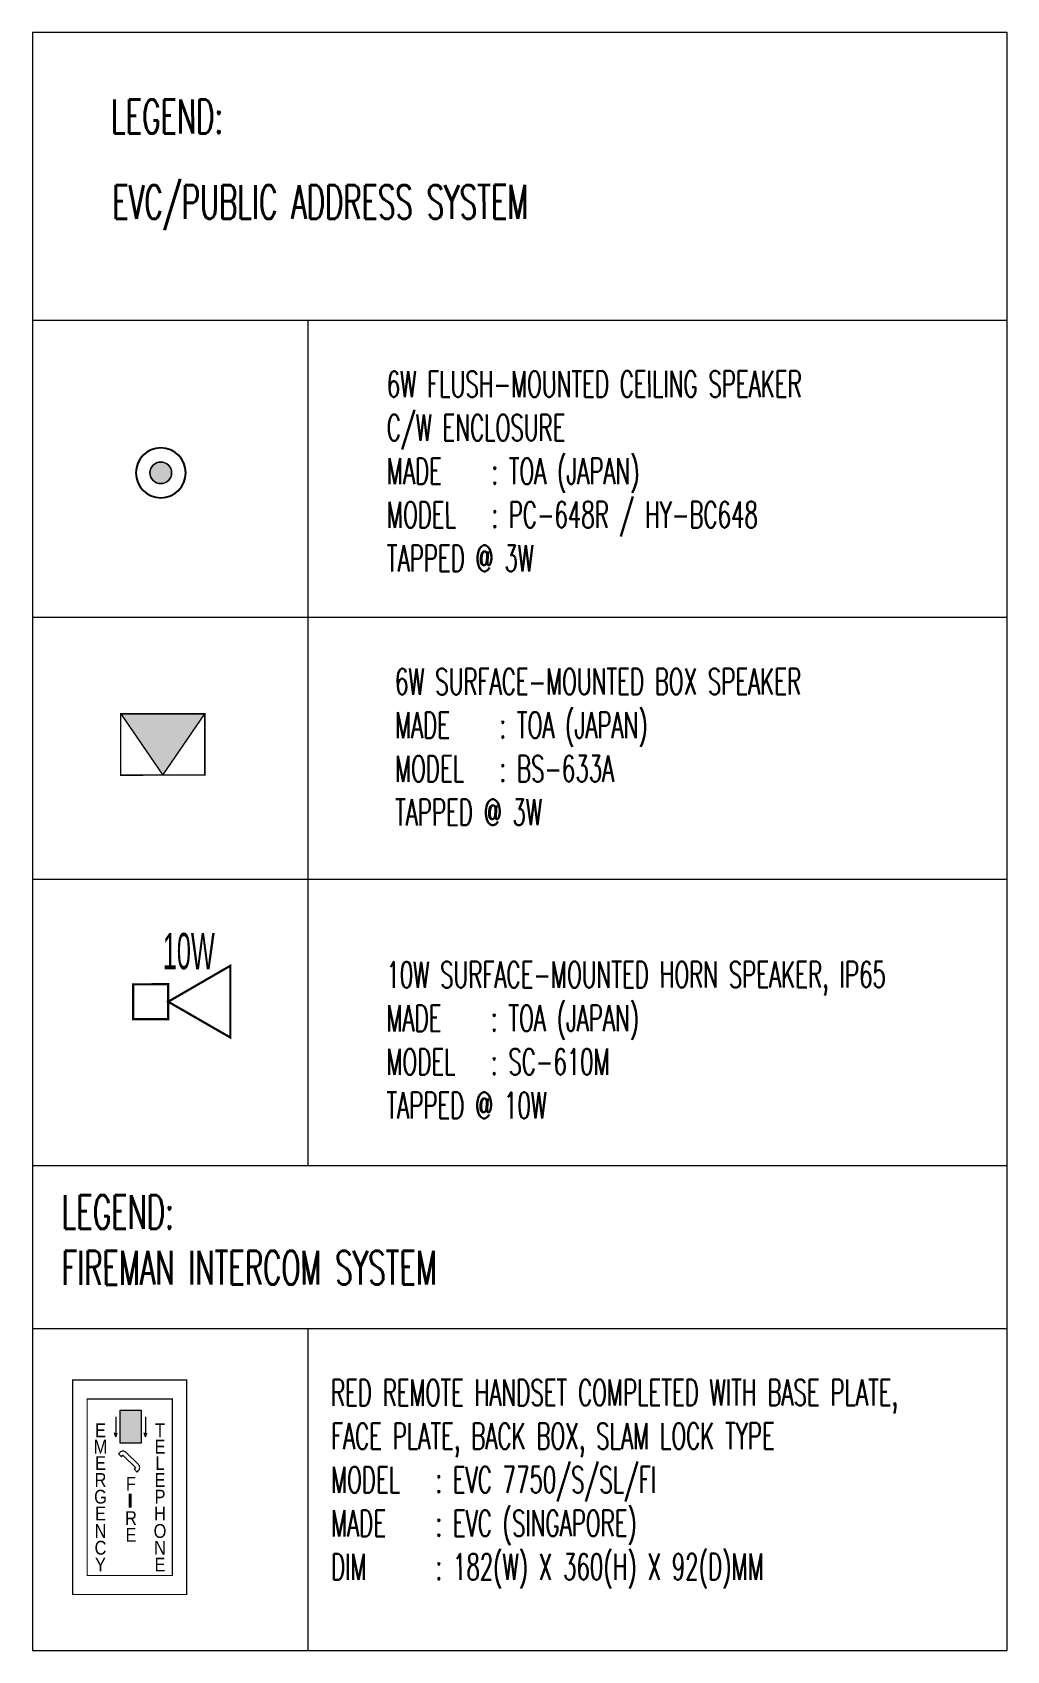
# Model space of a CAD drawing. Header units: millimetres. Extents: x 401980 to 1130603, y 21610 to 442280.
# Drawn here: x 456311 to 465398, y 337002 to 352087 of the extents above; entities that cross this region are included whole.
import ezdxf
from ezdxf.enums import TextEntityAlignment as Align

# ---------------------------------------------------------------- set-up
doc = ezdxf.new("R2010")
doc.units = ezdxf.units.MM
doc.header["$LTSCALE"] = 100
for name, color, linetype in [('COL', 7, 'Continuous'), ('ELV FIRE_HANDSET (PWD)', 1, 'Continuous'), ('EVC_PA', 7, 'Continuous'), ('FIRE_HANDSET', 1, 'Continuous')]:
    doc.layers.add(name, color=color, linetype=linetype)
doc.styles.add('Arial', font='arial.ttf', dxfattribs={"height": 375})
doc.styles.add('ROMANS60', font='romans.shx', dxfattribs={"width": 0.6})

# ---------------------------------------------------------------- blocks, each defined once
blk = doc.blocks.new('C')
at = {"layer": 'EVC_PA', "extrusion": (0, 0, -1)}
h = blk.add_hatch(color=6, dxfattribs=at)
edge = h.paths.add_edge_path()
edge.add_arc((0, 0), 76, 180, 360)
edge.add_arc((0, 0), 76, 360, 540)
at = {"color": 6, "lineweight": 40, "const_width": 10}
blk.add_lwpolyline([(-175, 0, -0.414214), (0, 175, -0.414214), (175, 0, -0.414214), (0, -175, -0.414214), (-175, 0, 0)], format="xyb", dxfattribs=at)
at = {"layer": 'EVC_PA', "color": 6, "extrusion": (0, 0, -1)}
blk.add_lwpolyline([(-76, 0, 1), (76, 0, 1)], format="xyb", close=True, dxfattribs=at)
at = {"layer": 'EVC_PA', "color": 6, "lineweight": 35, "extrusion": (0, 0, -1)}
blk.add_circle((0, 0), 175, dxfattribs=at)
at = {"layer": 'EVC_PA', "color": 6, "extrusion": (0, 0, -1)}
blk.add_circle((0, 0), 76, dxfattribs=at)
blk = doc.blocks.new('FI')
h = blk.add_hatch(color=1)
h.dxf.hatch_style = 1
h.paths.add_polyline_path([(-20.3, 55.8), (24.7, 55.8), (24.7, 126.3), (-20.3, 126.3)])
at = {"color": 1}
for p, q in [((-29.6, 112.5, 0), (-29.6, 69.6, 0)), ((34, 112.5, 0), (34, 69.6, 0)), ((-29.6, 69.6, 0), (-32.4, 77.8, 0)), ((-29.6, 69.6, 0), (-26.8, 77.8, 0)), ((34, 69.6, 0), (31.2, 77.8, 0)), ((34, 69.6, 0), (36.8, 77.8, 0))]:
    blk.add_line(p, q, dxfattribs=at)
at = {"color": 1, "const_width": 2.52}
blk.add_lwpolyline([(91, 150.4), (91, -226.8), (-91, -226.8), (-91, 150.4), (91, 150.4)], dxfattribs=at)
at = {"color": 1, "elevation": 0}
blk.add_lwpolyline([(-24.1, 33.1), (-17.8, 26.8), (-14.5, 30), (12.4, 3.6), (9.3, 0.3), (15.8, -5.8), (18.9, -2.6, 0.414222), (18.6, 10.2), (-8.2, 36.5, 0.414222), (-21, 36.3)], format="xyb", close=True, dxfattribs=at)
at = {"layer": 'COL', "color": 1, "const_width": 2.52}
blk.add_lwpolyline([(-121.8, -267.4), (-121.8, 191), (121.8, 191), (121.8, -267.4)], close=True, dxfattribs=at)
at = {"layer": 'ELV FIRE_HANDSET (PWD)', "color": 1, "elevation": 0}
blk.add_lwpolyline([(24.7, 126.3), (24.7, 55.8), (-20.3, 55.8), (-20.3, 126.3)], close=True, dxfattribs=at)
at = {"color": 1, "style": 'Arial', "width": 0.85}
for s, p in [('E', (-62.5, 68.6)), ('T', (64.8, 68.6)), ('M', (-62.5, 33.7)), ('E', (64.8, 33.7)), ('E', (-62.5, -1.4)), ('L', (64.8, -1.4)), ('R', (-62.5, -37.4)), ('F', (2.7, -45.6)), ('E', (64.8, -37.4)), ('G', (-62.5, -73.2)), ('I', (-0.5, -81.6)), ('I', (2.7, -81.6)), ('P', (64.8, -73.2)), ('E', (-62.5, -109.2)), ('R', (2.7, -118.9)), ('H', (64.8, -109.2)), ('N', (-62.5, -146.5)), ('E', (2.7, -154.7)), ('O', (64.8, -146.5)), ('C', (-62.5, -182.3)), ('N', (64.8, -182.3)), ('Y', (-62.5, -218.3)), ('E', (64.8, -218.3))]:
    blk.add_text(s, height=29.5, dxfattribs=at).set_placement(p, align=Align.CENTER)

msp = doc.modelspace()

# ---------------------------------------------------------------- hatches: boundary and pattern name
h = msp.add_hatch(color=5)
h.dxf.hatch_style = 1
h.paths.add_polyline_path([(457528, 345164), (457919, 345735), (457135, 345734)])

# ---------------------------------------------------------------- linework, layer by layer
at = {"color": 5}
for p, q in [((457135, 345735), (457528, 345164)), ((457528, 345164), (457920, 345735))]:
    msp.add_line(p, q, dxfattribs=at)
at = {"color": 5, "const_width": 13.5}
msp.add_lwpolyline([(457135, 345734), (457135, 345163), (457920, 345164), (457920, 345735)], close=True, dxfattribs=at)
at = {"color": 1, "const_width": 20.7, "elevation": -2}
for points in [[(458158, 342717), (458157, 343386), (457578, 343051)], [(457578, 343214), (457252, 343213), (457252, 342888), (457578, 342888)]]:
    msp.add_lwpolyline(points, close=True, dxfattribs=at)
at = {"layer": 'EVC_PA', "color": 7}
for p, q in [((458880, 349403), (458880, 341523)), ((458880, 340005), (458880, 337002))]:
    msp.add_line(p, q, dxfattribs=at)
for points in [[(456311, 352087), (456311, 337002)], [(456311, 352087), (465398, 352087)], [(465398, 352087), (465398, 337002)], [(456311, 349403), (465398, 349403)], [(456311, 346634), (465398, 346634)], [(456311, 344193), (465398, 344193)], [(456311, 341523), (465398, 341523)], [(456311, 340005), (465398, 340005)], [(456311, 337002), (465398, 337002)]]:
    msp.add_lwpolyline(points, dxfattribs=at)

# ---------------------------------------------------------------- block references
at = {"layer": 'EVC_PA', "xscale": 1.325947860192022, "yscale": 1.325947860192022, "zscale": 1.325947860192022}
msp.add_blockref('C', (457509, 347981), dxfattribs=at)
at = {"layer": 'FIRE_HANDSET', "color": 1, "xscale": 4.361181091974488, "yscale": 4.361181091974488, "zscale": 4.361181091974488}
msp.add_blockref('FI', (457219, 338692), dxfattribs=at)

# ---------------------------------------------------------------- texts
at = {"color": 7, "style": 'ROMANS60', "width": 0.6}
for s, height, p in [('LEGEND:', 315, (457045, 351145)), ('EVC/PUBLIC ADDRESS SYSTEM', 314.96, (457057, 350347))]:
    msp.add_text(s, height=height, rotation=0.0328, dxfattribs=at).set_placement(p)
at = {"color": 1, "style": 'Arial', "width": 0.5}
msp.add_text('10W', height=337.9, dxfattribs=at).set_placement((457770, 343523, -2), align=Align.MIDDLE_CENTER)
at = {"color": 7, "char_height": 243.49, "width": 14828.42, "attachment_point": 1, "rotation": 0.0328, "style": 'ROMANS60'}
for s, insert in [('{\\Fsimplex8|c0;\\C0;6W FLUSH-MOUNTED CEILING SPEAKER \\PC/W ENCLOSURE\\PMADE^I: TOA (JAPAN)\\PMODEL^I: PC-648R / HY-BC648\\PTAPPED @ 3W}', (459617, 348929, 0)), ('{\\Fsimplex8|c0;\\C0;6W SURFACE-MOUNTED BOX SPEAKER\\PMADE^I: TOA (JAPAN)\\PMODEL^I: BS-633A\\PTAPPED @ 3W}', (459693, 346156, 0)), ('{\\Fsimplex8|c0;\\C0;10W SURFACE-MOUNTED HORN SPEAKER, IP65\\PMADE^I: TOA (JAPAN)\\PMODEL^I: SC-610M\\PTAPPED @ 10W}', (459613, 343424, 0))]:
    msp.add_mtext(s, dxfattribs=dict(at, insert=insert))
at = {"layer": 'FIRE_HANDSET', "color": 7, "style": 'ROMANS60', "width": 0.6}
for s, height, p in [('LEGEND:', 315, (456585, 340933, 0)), ('FIREMAN INTERCOM SYSTEM', 314.96, (456585, 340413, 0))]:
    msp.add_text(s, height=height, rotation=0.0328, dxfattribs=at).set_placement(p)
at = {"layer": 'FIRE_HANDSET', "color": 7, "insert": (459096, 339528, -172), "char_height": 243.49, "width": 6275.41, "attachment_point": 1, "rotation": 0.0328, "style": 'ROMANS60'}
msp.add_mtext('RED REMOTE HANDSET COMPLETED WITH BASE PLATE, FACE PLATE, BACK BOX, SLAM LOCK TYPE\\PMODEL^I: EVC 7750/S/SL/FI\\PMADE^I: EVC (SINGAPORE)  \\PDIM^I: 182(W) X 360(H) X 92(D)MM', dxfattribs=at)

doc.saveas('drawing.dxf')
